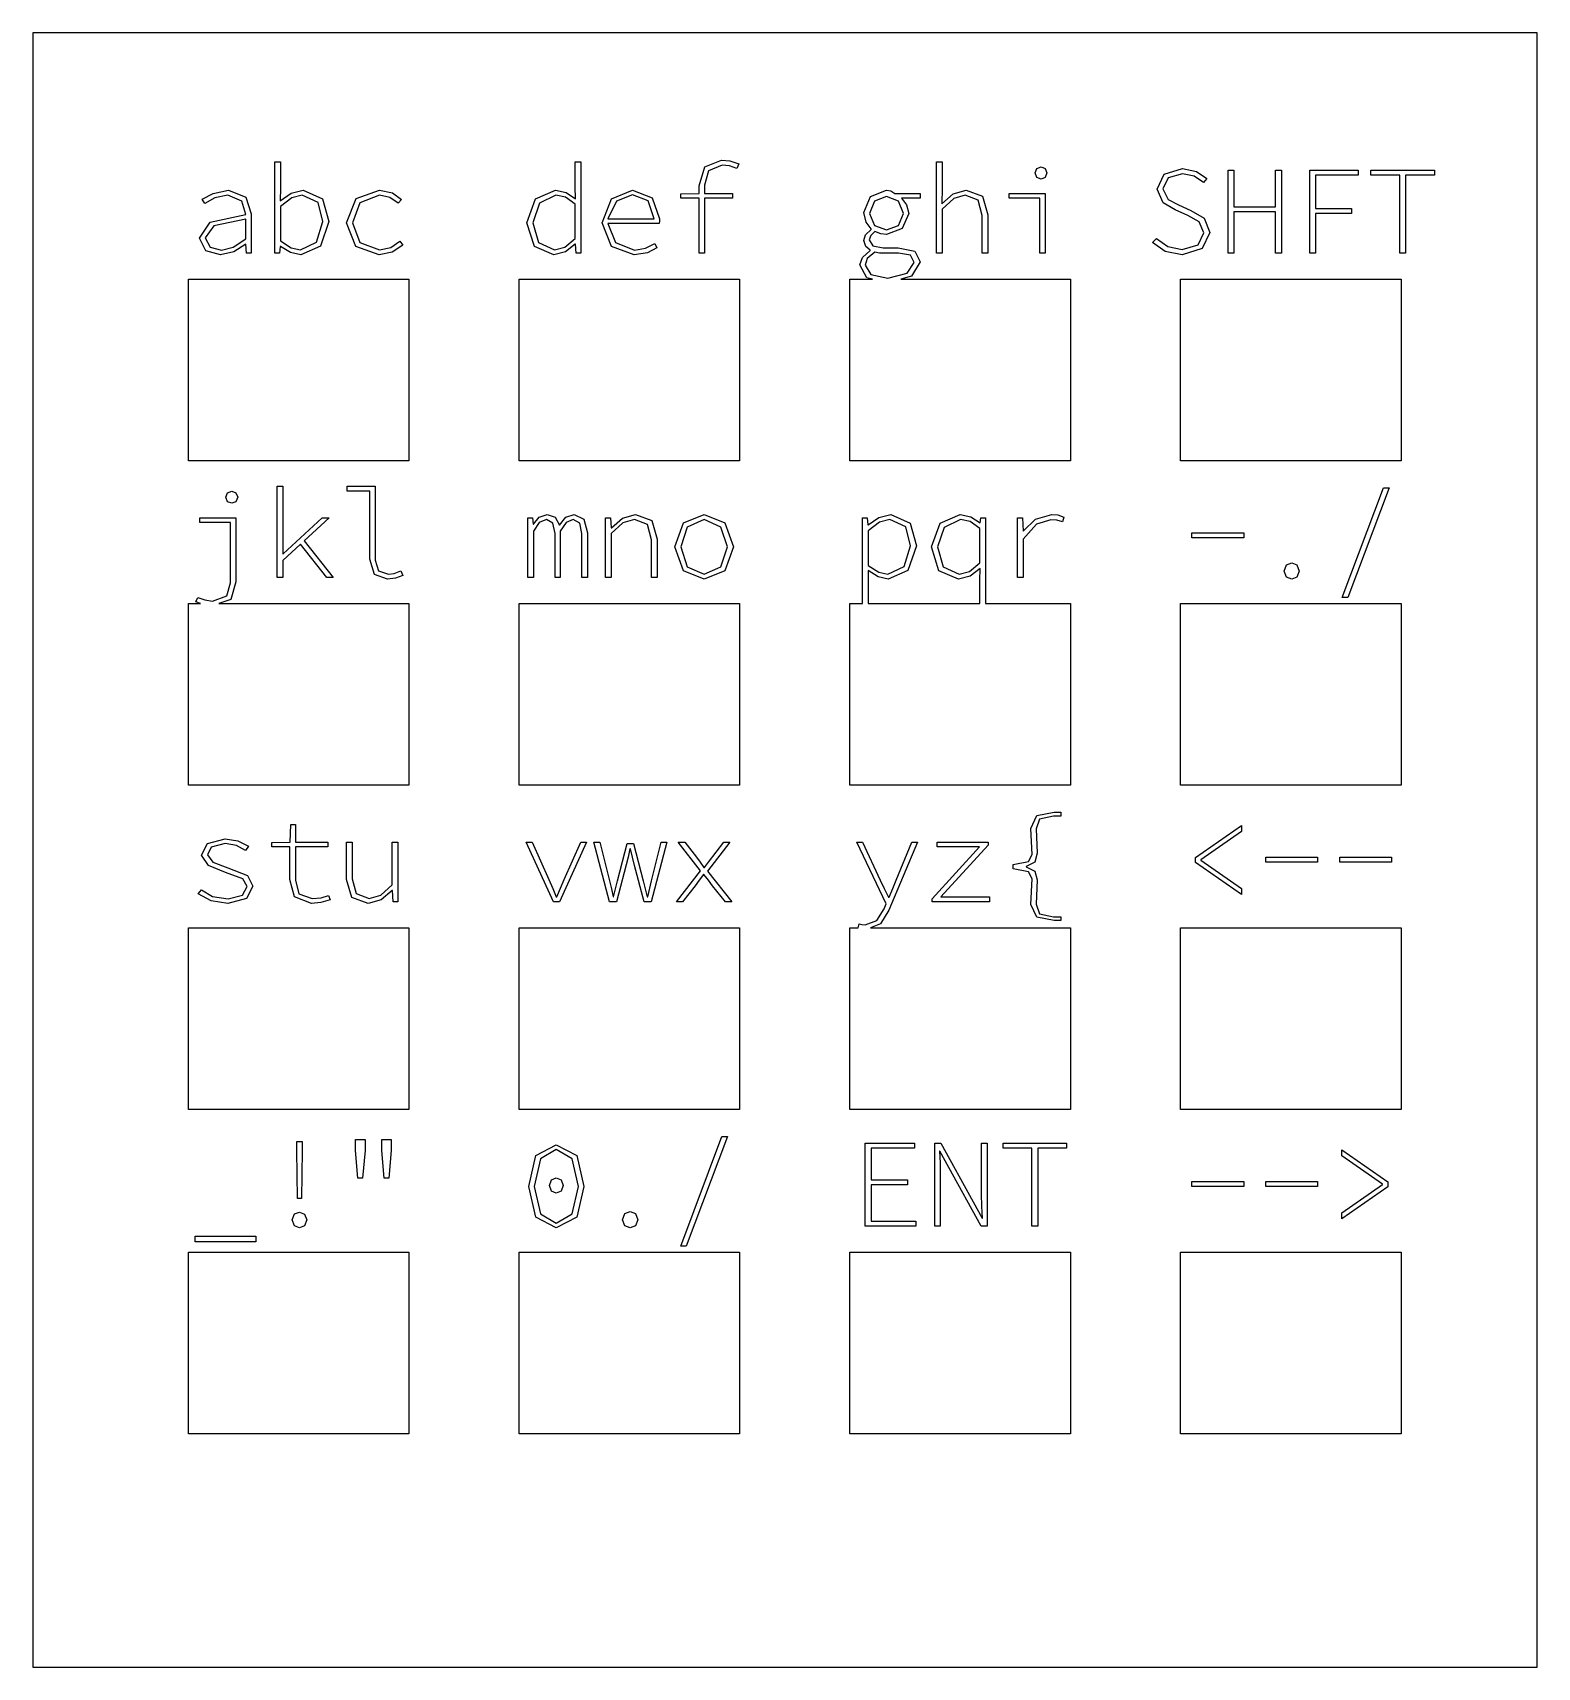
# Model space of a CAD drawing. Header units: metres. Extents: x 0 to 58, y 0 to 63.
import ezdxf

# ---------------------------------------------------------------- set-up
doc = ezdxf.new("R2010")
doc.units = ezdxf.units.M

msp = doc.modelspace()

# ---------------------------------------------------------------- linework, layer by layer
for p, q in [((58, 63), (0, 63)), ((0, 63), (0, 0)), ((58, 0), (58, 63)), ((9.33569, 54.5), (9.33569, 58.02)), ((9.33569, 58.02), (9.55469, 58.02)), ((9.55469, 58.02), (9.55469, 57.023)), ((20.9141, 57.07), (20.9141, 58.02)), ((20.9141, 58.02), (21.1331, 58.02)), ((21.1331, 58.02), (21.1331, 54.5)), ((25.9038, 57.8262), (26.5583, 58.084)), ((26.5583, 58.084), (26.8754, 58.0551)), ((26.8754, 58.0551), (27.2143, 57.943)), ((34.8357, 54.5), (34.8357, 58.02)), ((34.8357, 58.02), (35.0547, 58.02)), ((35.0547, 58.02), (35.0547, 57.023)), ((25.6873, 57.102), (25.9038, 57.8262)), ((26.0482, 57.6822), (25.8923, 57.122)), ((26.5723, 57.899), (26.0482, 57.6822)), ((26.8593, 57.8731), (26.5723, 57.899)), ((27.1463, 57.77), (26.8593, 57.8731)), ((27.2143, 57.943), (27.1463, 57.77)), ((38.6423, 57.594), (38.7091, 57.7639)), ((38.7091, 57.4246), (38.6423, 57.594)), ((38.7091, 57.7639), (38.8703, 57.828)), ((38.8703, 57.361), (38.7091, 57.4246)), ((38.8703, 57.828), (39.0339, 57.7639)), ((39.0339, 57.4246), (38.8703, 57.361)), ((39.0339, 57.7639), (39.0993, 57.594)), ((39.0993, 57.594), (39.0339, 57.4246)), ((43.3417, 56.974), (43.6206, 57.5426)), ((43.7727, 57.4031), (43.5657, 56.984)), ((43.6206, 57.5426), (44.3187, 57.764)), ((44.3187, 57.559), (43.7727, 57.4031)), ((44.3187, 57.764), (44.8652, 57.6499)), ((44.778, 57.4685), (44.3187, 57.559)), ((45.1307, 57.228), (44.778, 57.4685)), ((44.8652, 57.6499), (45.2617, 57.379)), ((45.2617, 57.379), (45.1307, 57.228)), ((46.0834, 54.5), (46.0834, 57.7)), ((46.0834, 57.7), (46.3074, 57.7)), ((46.3074, 57.7), (46.3074, 56.294)), ((47.9114, 56.294), (47.9114, 57.7)), ((47.9114, 57.7), (48.1354, 57.7)), ((48.1354, 57.7), (48.1354, 54.5)), ((49.229, 54.5), (49.229, 57.7)), ((49.229, 57.7), (51.1, 57.7)), ((51.1, 57.505), (49.447, 57.505)), ((49.447, 57.505), (49.447, 56.23)), ((51.1, 57.7), (51.1, 57.505)), ((51.5816, 57.505), (51.5816, 57.7)), ((51.5816, 57.7), (54.0316, 57.7)), ((52.6946, 57.505), (51.5816, 57.505)), ((52.6946, 54.5), (52.6946, 57.505)), ((54.0316, 57.505), (52.9186, 57.505)), ((52.9186, 57.505), (52.9186, 54.5)), ((54.0316, 57.7), (54.0316, 57.505)), ((6.53606, 56.584), (6.95319, 56.8079)), ((6.95319, 56.8079), (7.54205, 56.932)), ((7.51805, 56.742), (7.01706, 56.6331)), ((8.06393, 56.5126), (7.51805, 56.742)), ((7.54205, 56.932), (8.21968, 56.6667)), ((9.55469, 57.023), (9.53969, 56.518)), ((9.53969, 56.518), (9.96382, 56.818)), ((9.96382, 56.818), (10.4247, 56.932)), ((10.3907, 56.742), (9.99069, 56.6352)), ((11.004, 56.4501), (10.3907, 56.742)), ((10.4247, 56.932), (11.1685, 56.6029)), ((12.4708, 56.605), (13.3703, 56.932)), ((13.3753, 56.742), (12.6171, 56.4466)), ((13.3703, 56.932), (13.8639, 56.823)), ((13.7629, 56.6539), (13.3753, 56.742)), ((13.8639, 56.823), (14.2113, 56.573)), ((19.3844, 56.5941), (20.1511, 56.932)), ((20.1651, 56.742), (19.5389, 56.4357)), ((20.1511, 56.932), (20.5599, 56.8445)), ((20.5328, 56.6604), (20.1651, 56.742)), ((20.5599, 56.8445), (20.9291, 56.598)), ((20.9291, 56.598), (20.9141, 57.07)), ((22.3104, 56.5969), (23.1167, 56.932)), ((23.1207, 56.747), (22.4997, 56.5007)), ((23.1167, 56.932), (23.8777, 56.6382)), ((23.7245, 56.5139), (23.1207, 56.747)), ((24.9833, 56.784), (25.6873, 56.804)), ((24.9833, 56.619), (24.9833, 56.784)), ((25.6873, 56.804), (25.6873, 57.102)), ((25.8923, 57.122), (25.8923, 56.804)), ((25.8923, 56.804), (26.9763, 56.804)), ((26.9763, 56.804), (26.9763, 56.619)), ((32.2967, 56.6901), (32.9111, 56.932)), ((32.9111, 56.932), (33.0838, 56.9085)), ((33.0838, 56.9085), (33.2311, 56.804)), ((33.2311, 56.804), (34.2041, 56.804)), ((34.2041, 56.804), (34.2041, 56.624)), ((35.0547, 57.023), (35.0397, 56.405)), ((35.0397, 56.405), (35.4804, 56.7836)), ((35.4804, 56.7836), (35.9827, 56.932)), ((35.9487, 56.737), (35.5036, 56.6052)), ((36.4499, 56.5422), (35.9487, 56.737)), ((35.9827, 56.932), (36.6165, 56.6971)), ((37.6453, 56.619), (37.6453, 56.804)), ((37.6453, 56.804), (39.0313, 56.804)), ((39.0313, 56.804), (39.0313, 54.5)), ((43.5782, 56.4414), (43.3417, 56.974)), ((43.5657, 56.984), (43.7724, 56.5759)), ((6.63306, 56.42), (6.53606, 56.584)), ((7.01706, 56.6331), (6.63306, 56.42)), ((8.21306, 55.99), (8.06393, 56.5126)), ((8.21968, 56.6667), (8.42706, 56.019)), ((9.99069, 56.6352), (9.55469, 56.305)), ((9.55469, 56.305), (9.55469, 54.978)), ((11.1877, 55.718), (11.004, 56.4501)), ((11.1685, 56.6029), (11.4167, 55.718)), ((12.0963, 55.678), (12.4708, 56.605)), ((12.6171, 56.4466), (12.3253, 55.678)), ((14.0853, 56.424), (13.7629, 56.6539)), ((14.2113, 56.573), (14.0853, 56.424)), ((19.0521, 55.678), (19.3844, 56.5941)), ((19.5389, 56.4357), (19.2811, 55.678)), ((20.9141, 56.389), (20.5328, 56.6604)), ((20.9141, 55.062), (20.9141, 56.389)), ((21.9497, 55.676), (22.3104, 56.5969)), ((22.4997, 56.5007), (22.1727, 55.827)), ((23.9527, 55.827), (23.7245, 56.5139)), ((23.8777, 56.6382), (24.1617, 55.827)), ((25.6873, 56.619), (24.9833, 56.619)), ((25.6873, 54.5), (25.6873, 56.619)), ((26.9763, 56.619), (25.8923, 56.619)), ((25.8923, 56.619), (25.8923, 54.5)), ((32.0401, 56.071), (32.2967, 56.6901)), ((32.1224, 55.693), (32.0401, 56.071)), ((32.4501, 56.5025), (32.2591, 56.036)), ((32.9111, 56.687), (32.4501, 56.5025)), ((33.3693, 56.5025), (32.9111, 56.687)), ((33.5621, 56.036), (33.3693, 56.5025)), ((34.2041, 56.624), (33.4941, 56.624)), ((33.4941, 56.624), (33.6873, 56.3691)), ((33.6873, 56.3691), (33.7711, 56.031)), ((35.5036, 56.6052), (35.0547, 56.202)), ((35.0547, 56.202), (35.0547, 54.5)), ((36.6047, 55.95), (36.4499, 56.5422)), ((36.6165, 56.6971), (36.8237, 55.98)), ((38.8173, 56.619), (37.6453, 56.619)), ((38.8173, 54.5), (38.8173, 56.619)), ((44.0367, 56.175), (43.5782, 56.4414)), ((43.7724, 56.5759), (44.1687, 56.365)), ((44.5227, 55.956), (44.0367, 56.175)), ((44.1687, 56.365), (44.6497, 56.151)), ((44.6497, 56.151), (45.1557, 55.8486)), ((46.3074, 56.294), (47.9114, 56.294)), ((47.9114, 56.1), (46.3074, 56.1)), ((46.3074, 56.1), (46.3074, 54.5)), ((47.9114, 54.5), (47.9114, 56.1)), ((49.447, 56.23), (50.838, 56.23)), ((50.838, 56.23), (50.838, 56.036)), ((6.42406, 55.087), (6.84456, 55.6937)), ((6.98331, 55.5599), (6.64305, 55.097)), ((6.84456, 55.6937), (8.21306, 55.99)), ((8.21306, 55.818), (6.98331, 55.5599)), ((8.21306, 55.053), (8.21306, 55.818)), ((8.42706, 56.019), (8.42706, 54.5)), ((10.9431, 54.9292), (11.1877, 55.718)), ((11.4167, 55.718), (11.0896, 54.7732)), ((12.4568, 54.7607), (12.0963, 55.678)), ((12.3253, 55.678), (12.6127, 54.9167)), ((19.3377, 54.7555), (19.0521, 55.678)), ((19.2811, 55.678), (19.5016, 54.9149)), ((22.3131, 54.7642), (21.9497, 55.676)), ((22.1727, 55.827), (23.9527, 55.827)), ((24.1517, 55.652), (22.1727, 55.652)), ((22.1727, 55.652), (22.4618, 54.911)), ((24.1604, 55.7391), (24.1517, 55.652)), ((24.1617, 55.827), (24.1604, 55.7391)), ((32.3181, 55.441), (32.1224, 55.693)), ((32.2591, 56.036), (32.4501, 55.5735)), ((32.3181, 55.421), (32.3181, 55.441)), ((32.4501, 55.5735), (32.9111, 55.396)), ((32.9111, 55.396), (33.3693, 55.5735)), ((33.5196, 55.451), (32.9111, 55.225)), ((33.3693, 55.5735), (33.5621, 56.036)), ((33.7711, 56.031), (33.5196, 55.451)), ((36.6047, 54.5), (36.6047, 55.95)), ((36.8237, 55.98), (36.8237, 54.5)), ((44.9646, 55.7162), (44.5227, 55.956)), ((45.1507, 55.283), (44.9646, 55.7162)), ((45.1557, 55.8486), (45.3737, 55.298)), ((50.838, 56.036), (49.447, 56.036)), ((49.447, 56.036), (49.447, 54.5)), ((6.67331, 54.592), (6.42406, 55.087)), ((6.64305, 55.097), (6.84006, 54.7299)), ((7.7308, 54.73), (8.21306, 55.053)), ((8.21306, 54.849), (7.75156, 54.5604)), ((8.22206, 54.849), (8.21306, 54.849)), ((8.24706, 54.5), (8.22206, 54.849)), ((9.55469, 54.978), (9.96756, 54.7062)), ((10.3227, 54.625), (10.9431, 54.9292)), ((12.6127, 54.9167), (13.3703, 54.625)), ((13.8044, 54.7219), (14.1583, 54.968)), ((14.2693, 54.814), (13.8624, 54.5395)), ((14.1583, 54.968), (14.2693, 54.814)), ((19.5016, 54.9149), (20.1121, 54.625)), ((20.5183, 54.7392), (20.9141, 55.062)), ((20.9141, 54.844), (20.5443, 54.5579)), ((20.9241, 54.844), (20.9141, 54.844)), ((20.9481, 54.5), (20.9241, 54.844)), ((22.4618, 54.911), (23.1987, 54.62)), ((23.6222, 54.6912), (23.9767, 54.878)), ((23.9767, 54.878), (24.0647, 54.709)), ((32.0361, 54.985), (32.1077, 55.2097)), ((32.1137, 54.754), (32.0361, 54.985)), ((32.1077, 55.2097), (32.3181, 55.421)), ((32.3031, 55.1886), (32.2401, 55.016)), ((32.2401, 55.016), (32.3877, 54.7794)), ((32.4681, 55.332), (32.3031, 55.1886)), ((32.6896, 55.2511), (32.4681, 55.332)), ((32.9111, 55.225), (32.6896, 55.2511)), ((43.1717, 54.917), (43.3177, 55.073)), ((43.6524, 54.5707), (43.1717, 54.917)), ((43.3177, 55.073), (43.7546, 54.7579)), ((44.3047, 54.64), (44.9227, 54.819)), ((44.9227, 54.819), (45.1507, 55.283)), ((45.3737, 55.298), (45.0815, 54.6821)), ((7.23605, 54.436), (6.67331, 54.592)), ((6.84006, 54.7299), (7.27406, 54.62)), ((7.75156, 54.5604), (7.23605, 54.436)), ((7.27406, 54.62), (7.7308, 54.73)), ((8.42706, 54.5), (8.24706, 54.5)), ((9.51569, 54.5), (9.33569, 54.5)), ((9.53969, 54.759), (9.51569, 54.5)), ((9.5497, 54.759), (9.53969, 54.759)), ((9.93893, 54.5236), (9.5497, 54.759)), ((10.3327, 54.436), (9.93893, 54.5236)), ((9.96756, 54.7062), (10.3227, 54.625)), ((11.0896, 54.7732), (10.3327, 54.436)), ((13.3603, 54.436), (12.4568, 54.7607)), ((13.8624, 54.5395), (13.3603, 54.436)), ((13.3703, 54.625), (13.8044, 54.7219)), ((20.0831, 54.436), (19.3377, 54.7555)), ((20.5443, 54.5579), (20.0831, 54.436)), ((20.1121, 54.625), (20.5183, 54.7392)), ((21.1331, 54.5), (20.9481, 54.5)), ((23.1797, 54.436), (22.3131, 54.7642)), ((23.6949, 54.5211), (23.1797, 54.436)), ((23.1987, 54.62), (23.6222, 54.6912)), ((24.0647, 54.709), (23.6949, 54.5211)), ((25.8923, 54.5), (25.6873, 54.5)), ((31.8851, 54.049), (31.9872, 54.3391)), ((31.9872, 54.3391), (32.2791, 54.603)), ((32.1728, 54.3014), (32.0891, 54.044)), ((32.2791, 54.622), (32.1137, 54.754)), ((32.4681, 54.543), (32.1728, 54.3014)), ((32.2791, 54.603), (32.2791, 54.622)), ((32.3877, 54.7794), (32.7791, 54.704)), ((32.6418, 54.5087), (32.4681, 54.543)), ((32.8231, 54.5), (32.6418, 54.5087)), ((32.7791, 54.704), (33.3581, 54.704)), ((33.3771, 54.5), (32.8231, 54.5)), ((33.3581, 54.704), (34.0059, 54.581)), ((33.8344, 54.4241), (33.3771, 54.5)), ((33.9851, 54.148), (33.8344, 54.4241)), ((34.0059, 54.581), (34.2091, 54.173)), ((35.0547, 54.5), (34.8357, 54.5)), ((36.8237, 54.5), (36.6047, 54.5)), ((39.0313, 54.5), (38.8173, 54.5)), ((44.3047, 54.436), (43.6524, 54.5707)), ((43.7546, 54.7579), (44.3047, 54.64)), ((45.0815, 54.6821), (44.3047, 54.436)), ((46.3074, 54.5), (46.0834, 54.5)), ((48.1354, 54.5), (47.9114, 54.5)), ((49.447, 54.5), (49.229, 54.5)), ((52.9186, 54.5), (52.6946, 54.5)), ((32.1562, 53.5509), (31.8851, 54.049)), ((32.0891, 54.044), (32.3054, 53.6844)), ((32.3789, 53.5), (32.1562, 53.5509)), ((32.3054, 53.6844), (32.9591, 53.54)), ((32.9591, 53.54), (33.7128, 53.7326)), ((33.8739, 53.6144), (33.4628, 53.5)), ((33.7128, 53.7326), (33.9851, 54.148)), ((34.2091, 54.173), (33.8739, 53.6144)), ((6, 46.5), (6, 53.5)), ((6, 53.5), (14.5, 53.5)), ((14.5, 53.5), (14.5, 46.5)), ((18.75, 46.5), (18.75, 53.5)), ((18.75, 53.5), (27.25, 53.5)), ((27.25, 53.5), (27.25, 46.5)), ((31.5, 46.5), (31.5, 53.5)), ((31.5, 53.5), (32.3789, 53.5)), ((33.4628, 53.5), (40, 53.5)), ((40, 53.5), (40, 46.5)), ((44.25, 46.5), (44.25, 53.5)), ((44.25, 53.5), (52.75, 53.5)), ((52.75, 53.5), (52.75, 46.5)), ((14.5, 46.5), (6, 46.5)), ((27.25, 46.5), (18.75, 46.5)), ((40, 46.5), (31.5, 46.5)), ((52.75, 46.5), (44.25, 46.5)), ((9.42268, 42), (9.42268, 45.52)), ((9.42268, 45.52), (9.64169, 45.52)), ((9.64169, 45.52), (9.64169, 42.916)), ((12.1263, 45.335), (12.1263, 45.52)), ((12.1263, 45.52), (13.2053, 45.52)), ((13.2053, 45.52), (13.2053, 42.675)), ((50.4783, 41.226), (52.0673, 45.456)), ((52.2863, 45.456), (50.6963, 41.226)), ((52.0673, 45.456), (52.2863, 45.456)), ((7.44505, 45.094), (7.51181, 45.2639)), ((7.51181, 44.9246), (7.44505, 45.094)), ((7.51181, 45.2639), (7.67307, 45.328)), ((7.67307, 44.861), (7.51181, 44.9246)), ((7.67307, 45.328), (7.83669, 45.2639)), ((7.83669, 44.9246), (7.67307, 44.861)), ((7.83669, 45.2639), (7.90205, 45.094)), ((7.90205, 45.094), (7.83669, 44.9246)), ((12.9913, 45.335), (12.1263, 45.335)), ((12.9913, 42.704), (12.9913, 45.335)), ((6.44806, 44.119), (6.44806, 44.304)), ((6.44806, 44.304), (7.83406, 44.304)), ((7.62006, 44.119), (6.44806, 44.119)), ((7.62006, 41.803), (7.62006, 44.119)), ((7.83406, 44.304), (7.83406, 41.832)), ((9.6617, 42.916), (11.1587, 44.304)), ((11.4257, 44.304), (10.4687, 43.411)), ((11.1587, 44.304), (11.4257, 44.304)), ((19.0911, 42), (19.0911, 44.304)), ((19.0911, 44.304), (19.2661, 44.304)), ((19.2661, 44.304), (19.2901, 44.054)), ((19.3001, 44.054), (19.5218, 44.33)), ((19.5269, 44.1254), (19.3001, 43.791)), ((19.5218, 44.33), (19.8351, 44.432)), ((19.8011, 44.237), (19.5269, 44.1254)), ((20.0522, 44.1009), (19.8011, 44.237)), ((19.8351, 44.432), (20.1413, 44.3284)), ((20.1361, 43.697), (20.0522, 44.1009)), ((20.1413, 44.3284), (20.3021, 44.014)), ((20.3021, 44.014), (20.5559, 44.3231)), ((20.5608, 44.1254), (20.3311, 43.791)), ((20.5559, 44.3231), (20.8751, 44.432)), ((20.8311, 44.237), (20.5608, 44.1254)), ((21.0874, 44.1009), (20.8311, 44.237)), ((20.8751, 44.432), (21.2484, 44.2551)), ((21.1721, 43.697), (21.0874, 44.1009)), ((21.2484, 44.2551), (21.3811, 43.722)), ((22.0857, 42), (22.0857, 44.304)), ((22.0857, 44.304), (22.2707, 44.304)), ((22.2707, 44.304), (22.2947, 43.92)), ((22.7536, 44.1052), (22.3047, 43.702)), ((22.3137, 43.92), (22.7334, 44.2855)), ((22.7334, 44.2855), (23.2327, 44.432)), ((23.1987, 44.237), (22.7536, 44.1052)), ((23.6999, 44.0422), (23.1987, 44.237)), ((23.2327, 44.432), (23.8665, 44.1971)), ((23.8665, 44.1971), (24.0737, 43.48)), ((24.7493, 43.178), (25.0859, 44.105)), ((25.0859, 44.105), (25.8823, 44.432)), ((25.8823, 44.242), (25.2334, 43.9466)), ((25.8823, 44.432), (26.6783, 44.105)), ((26.5312, 43.9466), (25.8823, 44.242)), ((26.6783, 44.105), (27.0153, 43.178)), ((31.9871, 41), (31.9871, 44.304)), ((31.9871, 44.304), (32.1721, 44.304)), ((32.1721, 44.304), (32.1961, 44.033)), ((32.2061, 44.033), (32.6152, 44.318)), ((32.6421, 44.1352), (32.2061, 43.805)), ((32.6152, 44.318), (33.0761, 44.432)), ((33.0421, 44.242), (32.6421, 44.1352)), ((33.6554, 43.9501), (33.0421, 44.242)), ((33.0761, 44.432), (33.8199, 44.1029)), ((33.8199, 44.1029), (34.0681, 43.218)), ((34.9831, 44.0941), (35.7497, 44.432)), ((35.7637, 44.242), (35.1376, 43.9357)), ((35.7497, 44.432), (36.1573, 44.3451)), ((36.1314, 44.1604), (35.7637, 44.242)), ((36.5127, 43.889), (36.1314, 44.1604)), ((36.1573, 44.3451), (36.5177, 44.103)), ((36.5177, 44.103), (36.5277, 44.103)), ((36.5277, 44.103), (36.5517, 44.304)), ((36.5517, 44.304), (36.7317, 44.304)), ((36.7317, 44.304), (36.7317, 41)), ((37.9663, 42), (37.9663, 44.304)), ((37.9663, 44.304), (38.1513, 44.304)), ((38.1513, 44.304), (38.1753, 43.792)), ((38.1853, 43.792), (38.6541, 44.253)), ((38.6541, 44.253), (39.2833, 44.432)), ((39.2493, 44.227), (38.6918, 44.0585)), ((39.4764, 44.2075), (39.2493, 44.227)), ((39.2833, 44.432), (39.5206, 44.4122)), ((39.6923, 44.143), (39.4764, 44.2075)), ((39.5206, 44.4122), (39.7503, 44.334)), ((39.7503, 44.334), (39.6923, 44.143)), ((19.2901, 44.054), (19.3001, 44.054)), ((19.3001, 43.791), (19.3001, 42)), ((20.1361, 42), (20.1361, 43.697)), ((20.3311, 43.791), (20.3311, 42)), ((21.1721, 42), (21.1721, 43.697)), ((21.3811, 43.722), (21.3811, 42)), ((22.2947, 43.92), (22.3137, 43.92)), ((22.3047, 43.702), (22.3047, 42)), ((23.8547, 43.45), (23.6999, 44.0422)), ((24.0737, 43.48), (24.0737, 42)), ((25.2334, 43.9466), (24.9783, 43.178)), ((26.7863, 43.178), (26.5312, 43.9466)), ((32.1961, 44.033), (32.2061, 44.033)), ((32.2061, 43.805), (32.2061, 42.467)), ((33.8391, 43.218), (33.6554, 43.9501)), ((34.6507, 43.178), (34.9831, 44.0941)), ((35.1376, 43.9357), (34.8797, 43.178)), ((36.5127, 42.562), (36.5127, 43.889)), ((38.1753, 43.792), (38.1853, 43.792)), ((38.6918, 44.0585), (38.1853, 43.485)), ((38.1853, 43.485), (38.1853, 42)), ((44.6881, 43.536), (44.6881, 43.72)), ((44.6881, 43.72), (46.6811, 43.72)), ((46.6811, 43.536), (44.6881, 43.536)), ((46.6811, 43.72), (46.6811, 43.536)), ((10.3177, 43.281), (9.64169, 42.652)), ((9.64169, 42.916), (9.6617, 42.916)), ((11.3337, 42), (10.3177, 43.281)), ((10.4687, 43.411), (11.5817, 42)), ((23.8547, 42), (23.8547, 43.45)), ((25.0859, 42.2607), (24.7493, 43.178)), ((24.9783, 43.178), (25.2334, 42.4167)), ((26.5312, 42.4167), (26.7863, 43.178)), ((27.0153, 43.178), (26.6783, 42.2607)), ((33.5932, 42.4292), (33.8391, 43.218)), ((34.0681, 43.218), (33.7397, 42.2732)), ((34.9363, 42.2555), (34.6507, 43.178)), ((34.8797, 43.178), (35.1002, 42.4149)), ((9.64169, 42.652), (9.64169, 42)), ((13.1706, 42.1194), (12.9913, 42.704)), ((13.2053, 42.675), (13.3341, 42.2601)), ((13.3341, 42.2601), (13.7103, 42.125)), ((13.9392, 42.1556), (14.1973, 42.253)), ((14.1973, 42.253), (14.2653, 42.081)), ((25.8823, 41.936), (25.0859, 42.2607)), ((25.2334, 42.4167), (25.8823, 42.125)), ((25.8823, 42.125), (26.5312, 42.4167)), ((26.6783, 42.2607), (25.8823, 41.936)), ((32.5928, 42.023), (32.2011, 42.269)), ((32.2011, 42.269), (32.2061, 41.795)), ((32.2061, 42.467), (32.6177, 42.2037)), ((32.9641, 42.125), (33.5932, 42.4292)), ((33.7397, 42.2732), (32.9741, 41.936)), ((35.6817, 41.936), (34.9363, 42.2555)), ((35.1002, 42.4149), (35.7107, 42.125)), ((35.7107, 42.125), (36.1169, 42.2392)), ((36.1169, 42.2392), (36.5127, 42.562)), ((36.5277, 42.349), (36.1411, 42.0566)), ((36.5127, 41.884), (36.5277, 42.349)), ((48.2417, 42.251), (48.3311, 42.4859)), ((48.3311, 42.0189), (48.2417, 42.251)), ((48.3311, 42.4859), (48.5337, 42.567)), ((48.5337, 42.567), (48.7363, 42.4859)), ((48.7363, 42.4859), (48.8257, 42.251)), ((48.8257, 42.251), (48.7363, 42.0189)), ((7.48143, 41.292), (7.62006, 41.803)), ((7.83406, 41.832), (7.63768, 41.1605)), ((9.64169, 42), (9.42268, 42)), ((11.5817, 42), (11.3337, 42)), ((13.6813, 41.936), (13.1706, 42.1194)), ((13.9879, 41.9796), (13.6813, 41.936)), ((13.7103, 42.125), (13.9392, 42.1556)), ((14.2653, 42.081), (13.9879, 41.9796)), ((19.3001, 42), (19.0911, 42)), ((20.3311, 42), (20.1361, 42)), ((21.3811, 42), (21.1721, 42)), ((22.3047, 42), (22.0857, 42)), ((24.0737, 42), (23.8547, 42)), ((32.2061, 41.795), (32.2061, 41)), ((32.9741, 41.936), (32.5928, 42.023)), ((32.6177, 42.2037), (32.9641, 42.125)), ((36.1411, 42.0566), (35.6817, 41.936)), ((36.5127, 41), (36.5127, 41.884)), ((38.1853, 42), (37.9663, 42)), ((48.5337, 41.936), (48.3311, 42.0189)), ((48.7363, 42.0189), (48.5337, 41.936)), ((6, 34), (6, 41)), ((6, 41), (6.4668, 41)), ((6.28307, 41.067), (6.37006, 41.235)), ((6.4668, 41), (6.28307, 41.067)), ((6.37006, 41.235), (6.63594, 41.1366)), ((6.63594, 41.1366), (6.93405, 41.096)), ((6.93405, 41.096), (7.48143, 41.292)), ((7.63768, 41.1605), (7.17418, 41)), ((7.17418, 41), (14.5, 41)), ((14.5, 41), (14.5, 34)), ((18.75, 34), (18.75, 41)), ((18.75, 41), (27.25, 41)), ((27.25, 41), (27.25, 34)), ((31.5, 34), (31.5, 41)), ((31.5, 41), (31.9871, 41)), ((32.2061, 41), (36.5127, 41)), ((36.7317, 41), (40, 41)), ((40, 41), (40, 34)), ((44.25, 34), (44.25, 41)), ((44.25, 41), (52.75, 41)), ((50.6963, 41.226), (50.4783, 41.226)), ((52.75, 41), (52.75, 34)), ((14.5, 34), (6, 34)), ((27.25, 34), (18.75, 34)), ((40, 34), (31.5, 34)), ((52.75, 34), (44.25, 34)), ((38.4813, 32.331), (38.7046, 32.8265)), ((38.7046, 32.8265), (39.3763, 32.956)), ((39.3473, 32.81), (38.8081, 32.6907)), ((39.6283, 32.81), (39.3473, 32.81)), ((39.3763, 32.956), (39.6283, 32.956)), ((39.6283, 32.956), (39.6283, 32.81)), ((9.92369, 31.804), (9.9527, 32.479)), ((9.9527, 32.479), (10.1327, 32.479)), ((10.1327, 32.479), (10.1327, 31.804)), ((38.5253, 31.326), (38.4813, 32.331)), ((38.8081, 32.6907), (38.6813, 32.312)), ((38.6813, 32.312), (38.7153, 31.374)), ((44.8241, 31.209), (46.5991, 32.444)), ((46.5991, 32.21), (45.0331, 31.121)), ((46.5991, 32.444), (46.5991, 32.21)), ((6.51106, 31.3), (6.73294, 31.7461)), ((6.73294, 31.7461), (7.42506, 31.932)), ((6.88255, 31.6146), (6.73506, 31.315)), ((7.42006, 31.747), (6.88255, 31.6146)), ((7.85356, 31.6751), (7.42006, 31.747)), ((7.42506, 31.932), (7.90518, 31.8501)), ((8.20306, 31.484), (7.85356, 31.6751)), ((7.90518, 31.8501), (8.32005, 31.643)), ((8.32005, 31.643), (8.20306, 31.484)), ((9.21368, 31.784), (9.92369, 31.804)), ((9.21368, 31.619), (9.21368, 31.784)), ((9.91869, 31.619), (9.21368, 31.619)), ((9.91869, 30.36), (9.91869, 31.619)), ((10.1327, 31.804), (11.3777, 31.804)), ((11.3777, 31.619), (10.1327, 31.619)), ((10.1327, 31.619), (10.1327, 30.341)), ((11.3777, 31.804), (11.3777, 31.619)), ((12.0963, 30.366), (12.0963, 31.804)), ((12.0963, 31.804), (12.3103, 31.804)), ((12.3103, 31.804), (12.3103, 30.395)), ((13.8613, 30.154), (13.8613, 31.804)), ((13.8613, 31.804), (14.0753, 31.804)), ((14.0753, 31.804), (14.0753, 29.5)), ((20.0781, 29.5), (19.0281, 31.804)), ((19.0281, 31.804), (19.2521, 31.804)), ((19.2521, 31.804), (19.8931, 30.36)), ((21.3421, 31.804), (20.3061, 29.5)), ((20.4861, 30.36), (21.1331, 31.804)), ((21.1331, 31.804), (21.3421, 31.804)), ((22.2317, 29.5), (21.6287, 31.804)), ((21.6287, 31.804), (21.8567, 31.804)), ((21.8567, 31.804), (22.3074, 30.0006)), ((22.5477, 30.306), (22.9217, 31.747)), ((22.9217, 31.747), (23.1597, 31.747)), ((23.0237, 31.548), (22.9518, 31.2287)), ((23.0437, 31.548), (23.0237, 31.548)), ((23.123, 31.2211), (23.0437, 31.548)), ((23.1597, 31.747), (23.5347, 30.312)), ((24.4387, 31.804), (23.8457, 29.5)), ((23.8547, 30.312), (24.2247, 31.804)), ((24.2247, 31.804), (24.4387, 31.804)), ((25.7463, 30.695), (24.8853, 31.804)), ((24.8853, 31.804), (25.1333, 31.804)), ((25.1333, 31.804), (25.5853, 31.218)), ((26.8783, 31.804), (26.0083, 30.685)), ((26.0536, 31.0302), (26.6403, 31.804)), ((26.6403, 31.804), (26.8783, 31.804)), ((32.9011, 29.431), (31.7681, 31.804)), ((31.7681, 31.804), (31.9921, 31.804)), ((31.9921, 31.804), (32.6721, 30.338)), ((34.1021, 31.804), (33.0031, 29.183)), ((33.2851, 30.338), (33.8931, 31.804)), ((33.8931, 31.804), (34.1021, 31.804)), ((34.6757, 29.616), (36.5027, 31.619)), ((34.8697, 31.619), (34.8697, 31.804)), ((34.8697, 31.804), (36.8287, 31.804)), ((36.5027, 31.619), (34.8697, 31.619)), ((36.8287, 31.692), (35.0007, 29.689)), ((36.8287, 31.804), (36.8287, 31.692)), ((6.77368, 30.8986), (6.51106, 31.3)), ((6.73506, 31.315), (6.94818, 31.0252)), ((7.43005, 30.639), (6.77368, 30.8986)), ((6.94818, 31.0252), (7.52206, 30.818)), ((22.9518, 31.2287), (22.5087, 29.5)), ((23.1987, 30.898), (23.123, 31.2211)), ((23.5687, 29.5), (23.1987, 30.898)), ((25.5853, 31.218), (25.7279, 31.0254)), ((25.7279, 31.0254), (25.8773, 30.829)), ((25.8963, 30.829), (26.0536, 31.0302)), ((37.8013, 30.935), (38.3891, 31.057)), ((37.8013, 30.78), (37.8013, 30.935)), ((38.6287, 31.0361), (38.3013, 30.867)), ((38.3891, 31.057), (38.5253, 31.326)), ((38.7153, 31.374), (38.6287, 31.0361)), ((44.8241, 31.014), (44.8241, 31.209)), ((46.5991, 29.779), (44.8241, 31.014)), ((45.0331, 31.121), (45.0331, 31.102)), ((45.0331, 31.102), (46.5991, 30.013)), ((47.5367, 31.036), (47.5367, 31.22)), ((47.5367, 31.22), (49.5297, 31.22)), ((49.5297, 31.036), (47.5367, 31.036)), ((49.5297, 31.22), (49.5297, 31.036)), ((50.3853, 31.036), (50.3853, 31.22)), ((50.3853, 31.22), (52.3783, 31.22)), ((52.3783, 31.036), (50.3853, 31.036)), ((52.3783, 31.22), (52.3783, 31.036)), ((8.10493, 30.3842), (7.43005, 30.639)), ((7.52206, 30.818), (8.27982, 30.5196)), ((8.26605, 30.092), (8.10493, 30.3842)), ((8.27982, 30.5196), (8.49005, 30.102)), ((10.0958, 29.691), (9.91869, 30.36)), ((10.1327, 30.341), (10.2627, 29.8154)), ((12.3014, 29.6666), (12.0963, 30.366)), ((12.3103, 30.395), (12.4656, 29.8194)), ((19.8931, 30.36), (20.0462, 30.0224)), ((20.2041, 29.699), (20.4861, 30.36)), ((22.3917, 29.699), (22.5477, 30.306)), ((23.5347, 30.312), (23.6897, 29.699)), ((23.7097, 29.699), (23.8547, 30.312)), ((24.8123, 29.5), (25.7463, 30.695)), ((25.6953, 30.3384), (25.5323, 30.119)), ((25.8583, 30.551), (25.6953, 30.3384)), ((25.8773, 30.551), (25.8583, 30.551)), ((25.8773, 30.829), (25.8963, 30.829)), ((26.0466, 30.3351), (25.8773, 30.551)), ((26.0083, 30.685), (26.9513, 29.5)), ((26.2083, 30.123), (26.0466, 30.3351)), ((32.6721, 30.338), (32.8254, 30.0161)), ((33.1524, 30.0142), (33.2851, 30.338)), ((38.3891, 30.6589), (37.8013, 30.78)), ((38.3013, 30.867), (38.3013, 30.848)), ((38.3013, 30.848), (38.6287, 30.6792)), ((38.5253, 30.393), (38.3891, 30.6589)), ((38.4813, 29.397), (38.5253, 30.393)), ((38.6287, 30.6792), (38.7153, 30.344)), ((38.7153, 30.344), (38.6813, 29.416)), ((6.38007, 29.809), (6.50206, 29.968)), ((6.87706, 29.5464), (6.38007, 29.809)), ((6.50206, 29.968), (6.93369, 29.7137)), ((6.93369, 29.7137), (7.53706, 29.62)), ((8.23843, 29.6347), (7.52705, 29.436)), ((7.53706, 29.62), (8.08194, 29.7611)), ((8.08194, 29.7611), (8.26605, 30.092)), ((8.49005, 30.102), (8.23843, 29.6347)), ((10.7507, 29.436), (10.0958, 29.691)), ((10.2627, 29.8154), (10.7797, 29.625)), ((10.7797, 29.625), (11.1168, 29.6561)), ((11.1168, 29.6561), (11.4067, 29.745)), ((11.4067, 29.745), (11.4647, 29.581)), ((12.9333, 29.436), (12.3014, 29.6666)), ((12.4656, 29.8194), (12.9673, 29.63)), ((12.9673, 29.63), (13.4177, 29.7566)), ((13.4177, 29.7566), (13.8613, 30.154)), ((13.8513, 29.943), (13.4381, 29.5792)), ((13.8713, 29.943), (13.8513, 29.943)), ((13.8953, 29.5), (13.8713, 29.943)), ((20.0462, 30.0224), (20.1851, 29.699)), ((20.1851, 29.699), (20.2041, 29.699)), ((22.3074, 30.0006), (22.3727, 29.699)), ((22.3727, 29.699), (22.3917, 29.699)), ((23.6897, 29.699), (23.7097, 29.699)), ((25.5323, 30.119), (25.0513, 29.5)), ((26.7033, 29.5), (26.2083, 30.123)), ((32.8254, 30.0161), (32.9931, 29.683)), ((32.9931, 29.683), (33.0131, 29.683)), ((33.0131, 29.683), (33.1524, 30.0142)), ((34.6757, 29.5), (34.6757, 29.616)), ((35.0007, 29.689), (36.8827, 29.689)), ((36.8827, 29.689), (36.8827, 29.5)), ((46.5991, 30.013), (46.5991, 29.779)), ((7.52705, 29.436), (6.87706, 29.5464)), ((11.1129, 29.4759), (10.7507, 29.436)), ((11.4647, 29.581), (11.1129, 29.4759)), ((13.4381, 29.5792), (12.9333, 29.436)), ((14.0753, 29.5), (13.8953, 29.5)), ((20.3061, 29.5), (20.0781, 29.5)), ((22.5087, 29.5), (22.2317, 29.5)), ((23.8457, 29.5), (23.5687, 29.5)), ((25.0513, 29.5), (24.8123, 29.5)), ((26.9513, 29.5), (26.7033, 29.5)), ((32.5357, 28.7863), (32.8181, 29.227)), ((33.0031, 29.183), (32.6767, 28.652)), ((32.8181, 29.227), (32.9011, 29.431)), ((36.8827, 29.5), (34.6757, 29.5)), ((38.7046, 28.9064), (38.4813, 29.397)), ((38.6813, 29.416), (38.8081, 29.0414)), ((38.8081, 29.0414), (39.3473, 28.924)), ((6, 21.5), (6, 28.5)), ((6, 28.5), (14.5, 28.5)), ((14.5, 28.5), (14.5, 21.5)), ((18.75, 21.5), (18.75, 28.5)), ((18.75, 28.5), (27.25, 28.5)), ((27.25, 28.5), (27.25, 21.5)), ((31.5, 21.5), (31.5, 28.5)), ((31.5, 28.5), (31.8145, 28.5)), ((31.8145, 28.5), (31.8611, 28.65)), ((31.8611, 28.65), (31.9657, 28.623)), ((31.9657, 28.623), (32.0891, 28.611)), ((32.0891, 28.611), (32.5357, 28.7863)), ((32.6767, 28.652), (32.3013, 28.5)), ((32.3013, 28.5), (40, 28.5)), ((39.3763, 28.778), (38.7046, 28.9064)), ((39.3473, 28.924), (39.6283, 28.924)), ((39.6283, 28.778), (39.3763, 28.778)), ((39.6283, 28.924), (39.6283, 28.778)), ((40, 28.5), (40, 21.5)), ((44.25, 21.5), (44.25, 28.5)), ((44.25, 28.5), (52.75, 28.5)), ((52.75, 28.5), (52.75, 21.5)), ((14.5, 21.5), (6, 21.5)), ((27.25, 21.5), (18.75, 21.5)), ((40, 21.5), (31.5, 21.5)), ((52.75, 21.5), (44.25, 21.5)), ((10.1817, 19.917), (10.1817, 20.264)), ((10.1817, 20.264), (10.3857, 20.264)), ((10.3857, 20.264), (10.3857, 19.917)), ((12.4423, 19.915), (12.4423, 20.348)), ((12.4423, 20.348), (12.8113, 20.348)), ((12.8113, 20.348), (12.8113, 19.915)), ((13.4533, 19.915), (13.4533, 20.348)), ((13.4533, 20.348), (13.8223, 20.348)), ((13.8223, 20.348), (13.8223, 19.915)), ((24.9783, 16.226), (26.5673, 20.456)), ((26.7863, 20.456), (25.1963, 16.226)), ((26.5673, 20.456), (26.7863, 20.456)), ((32.0941, 17), (32.0941, 20.2)), ((32.0941, 20.2), (33.9901, 20.2)), ((33.9901, 20.2), (33.9901, 20.005)), ((34.7727, 17), (34.7727, 20.2)), ((34.7727, 20.2), (35.0057, 20.2)), ((35.0057, 20.2), (36.2547, 17.937)), ((36.5807, 18.233), (36.5807, 20.2)), ((36.5807, 20.2), (36.7947, 20.2)), ((36.7947, 20.2), (36.7947, 17)), ((37.4073, 20.005), (37.4073, 20.2)), ((37.4073, 20.2), (39.8573, 20.2)), ((39.8573, 20.2), (39.8573, 20.005)), ((10.2057, 18.063), (10.1817, 19.917)), ((10.3857, 19.917), (10.3617, 18.063)), ((12.5393, 18.856), (12.4423, 19.915)), ((12.8113, 19.915), (12.7143, 18.856)), ((13.5503, 18.856), (13.4533, 19.915)), ((13.8223, 19.915), (13.7253, 18.856)), ((19.1201, 18.527), (19.3991, 19.7204)), ((19.5698, 19.5945), (19.3341, 18.527)), ((19.3991, 19.7204), (20.1851, 20.136)), ((20.1851, 19.951), (19.5698, 19.5945)), ((20.1851, 20.136), (20.9711, 19.7204)), ((20.7999, 19.5945), (20.1851, 19.951)), ((21.0361, 18.527), (20.7999, 19.5945)), ((20.9711, 19.7204), (21.2501, 18.527)), ((33.9901, 20.005), (32.3181, 20.005)), ((32.3181, 20.005), (32.3181, 18.794)), ((34.9667, 19.893), (34.9567, 19.893)), ((34.9567, 19.893), (34.9754, 19.437)), ((35.3117, 19.262), (34.9667, 19.893)), ((38.5203, 20.005), (37.4073, 20.005)), ((38.5203, 17), (38.5203, 20.005)), ((39.8573, 20.005), (38.7443, 20.005)), ((38.7443, 20.005), (38.7443, 17)), ((50.4683, 19.71), (50.4683, 19.944)), ((50.4683, 19.944), (52.2423, 18.709)), ((52.0333, 18.621), (50.4683, 19.71)), ((34.9754, 19.437), (34.9867, 18.981)), ((34.9867, 18.981), (34.9867, 17)), ((36.5617, 17), (35.3117, 19.262)), ((12.7143, 18.856), (12.5393, 18.856)), ((13.7253, 18.856), (13.5503, 18.856)), ((19.3991, 17.3546), (19.1201, 18.527)), ((19.3341, 18.527), (19.5698, 17.477)), ((19.9181, 18.571), (20.0006, 18.7882)), ((20.0006, 18.3546), (19.9181, 18.571)), ((20.0006, 18.7882), (20.1851, 18.863)), ((20.1851, 18.28), (20.0006, 18.3546)), ((20.1851, 18.863), (20.3696, 18.7882)), ((20.3696, 18.3546), (20.1851, 18.28)), ((20.3696, 18.7882), (20.4521, 18.571)), ((20.4521, 18.571), (20.3696, 18.3546)), ((20.7999, 17.477), (21.0361, 18.527)), ((21.2501, 18.527), (20.9711, 17.3546)), ((32.3181, 18.794), (33.7271, 18.794)), ((33.7271, 18.6), (32.3181, 18.6)), ((32.3181, 18.6), (32.3181, 17.194)), ((33.7271, 18.794), (33.7271, 18.6)), ((44.6881, 18.536), (44.6881, 18.72)), ((44.6881, 18.72), (46.6811, 18.72)), ((46.6811, 18.536), (44.6881, 18.536)), ((46.6811, 18.72), (46.6811, 18.536)), ((47.5367, 18.536), (47.5367, 18.72)), ((47.5367, 18.72), (49.5297, 18.72)), ((49.5297, 18.536), (47.5367, 18.536)), ((49.5297, 18.72), (49.5297, 18.536)), ((50.4683, 17.513), (52.0333, 18.602)), ((52.2423, 18.514), (50.4683, 17.279)), ((52.0333, 18.602), (52.0333, 18.621)), ((52.2423, 18.709), (52.2423, 18.514)), ((10.3617, 18.063), (10.2057, 18.063)), ((36.2547, 17.937), (36.6007, 17.306)), ((36.5918, 17.7695), (36.5807, 18.233)), ((36.6097, 17.306), (36.5918, 17.7695)), ((10.0017, 17.243), (10.0879, 17.4712)), ((10.0879, 17.0164), (10.0017, 17.243)), ((10.0879, 17.4712), (10.2837, 17.548)), ((10.2837, 16.936), (10.0879, 17.0164)), ((10.2837, 17.548), (10.4794, 17.4697)), ((10.4794, 17.0164), (10.2837, 16.936)), ((10.4794, 17.4697), (10.5657, 17.243)), ((10.5657, 17.243), (10.4794, 17.0164)), ((20.1851, 16.936), (19.3991, 17.3546)), ((19.5698, 17.477), (20.1851, 17.12)), ((20.1851, 17.12), (20.7999, 17.477)), ((20.9711, 17.3546), (20.1851, 16.936)), ((22.7417, 17.251), (22.8311, 17.4859)), ((22.8311, 17.0189), (22.7417, 17.251)), ((22.8311, 17.4859), (23.0337, 17.567)), ((23.0337, 16.936), (22.8311, 17.0189)), ((23.0337, 17.567), (23.2363, 17.4859)), ((23.2363, 17.0189), (23.0337, 16.936)), ((23.2363, 17.4859), (23.3257, 17.251)), ((23.3257, 17.251), (23.2363, 17.0189)), ((32.3181, 17.194), (34.0381, 17.194)), ((34.0381, 17.194), (34.0381, 17)), ((36.6007, 17.306), (36.6097, 17.306)), ((50.4683, 17.279), (50.4683, 17.513)), ((6.26805, 16.392), (6.26805, 16.616)), ((6.26805, 16.616), (8.60205, 16.616)), ((8.60205, 16.392), (6.26805, 16.392)), ((8.60205, 16.616), (8.60205, 16.392)), ((34.0381, 17), (32.0941, 17)), ((34.9867, 17), (34.7727, 17)), ((36.7947, 17), (36.5617, 17)), ((38.7443, 17), (38.5203, 17)), ((6, 9), (6, 16)), ((6, 16), (14.5, 16)), ((14.5, 16), (14.5, 9)), ((18.75, 9), (18.75, 16)), ((18.75, 16), (27.25, 16)), ((25.1963, 16.226), (24.9783, 16.226)), ((27.25, 16), (27.25, 9)), ((31.5, 9), (31.5, 16)), ((31.5, 16), (40, 16)), ((40, 16), (40, 9)), ((44.25, 9), (44.25, 16)), ((44.25, 16), (52.75, 16)), ((52.75, 16), (52.75, 9)), ((14.5, 9), (6, 9)), ((27.25, 9), (18.75, 9)), ((40, 9), (31.5, 9)), ((52.75, 9), (44.25, 9)), ((0, 0), (58, 0))]:
    msp.add_line(p, q)

doc.saveas('drawing.dxf')
